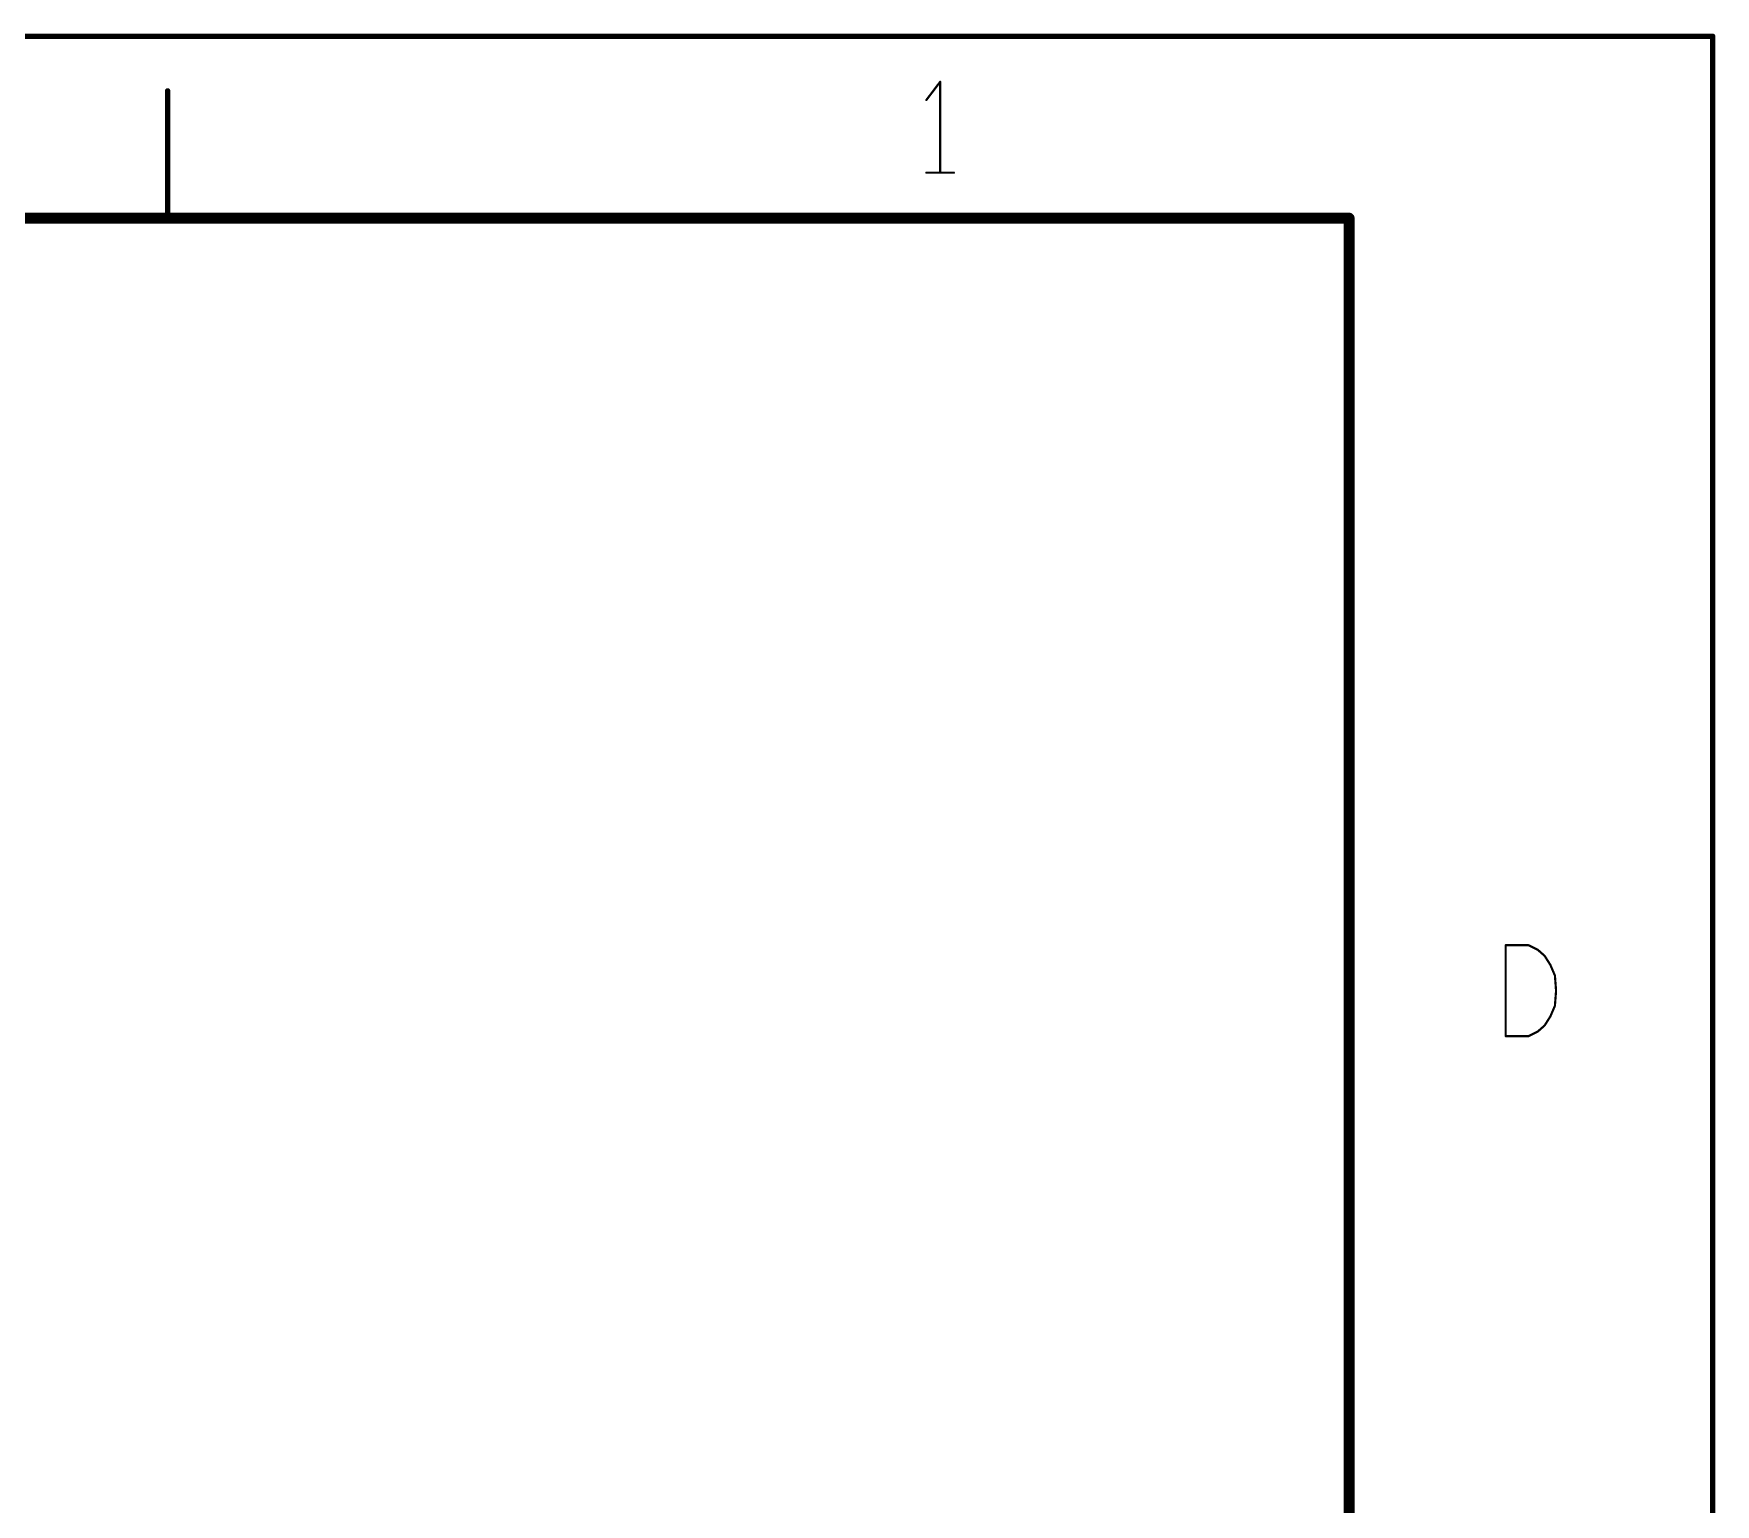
# Model space of a CAD drawing. Extents: x -18 to 16.1, y -6.6 to 15.5.
# Drawn here: x 11.431 to 16.058, y 11.415 to 15.46 of the extents above; entities that cross this region are included whole.
import ezdxf

# ---------------------------------------------------------------- set-up
doc = ezdxf.new("R2010")
doc.units = 0
doc.layers.get('0').update_dxf_attribs({"linetype": 'CONTINUOUS'})
doc.layers.add('FAB', color=13, linetype='CONTINUOUS')

# ---------------------------------------------------------------- blocks, each defined once
blk = doc.blocks.new('ROUND_13')
at = {"const_width": 0.0075}
blk.add_lwpolyline([(-0.00375, 0, 1), (0.00375, 0, 1)], format="xyb", close=True, dxfattribs=at)
blk = doc.blocks.new('ROUND_10')
at = {"const_width": 0.015}
blk.add_lwpolyline([(-0.0075, 0, 1), (0.0075, 0, 1)], format="xyb", close=True, dxfattribs=at)
blk = doc.blocks.new('ROUND_1')
at = {"const_width": 0.003}
blk.add_lwpolyline([(-0.0015, 0, 1), (0.0015, 0, 1)], format="xyb", close=True, dxfattribs=at)

msp = doc.modelspace()

# ---------------------------------------------------------------- linework, layer by layer
at = {"layer": 'FAB'}
for points, const_width in [([(-17.9499, 15.4527), (16.0501, 15.4527)], 0.015), ([(16.0501, 15.4527), (16.0501, -6.5473)], 0.015), ([(13.9251, 15.3277), (13.8873, 15.2778)], 0.006), ([(13.9251, 15.0777), (13.9251, 15.3277)], 0.006), ([(11.8001, 15.3027), (11.8001, 14.9527)], 0.015), ([(13.8873, 15.0777), (13.9629, 15.0777)], 0.006), ([(15.0501, 14.9527), (-16.9499, 14.9527)], 0.03), ([(15.0501, -6.0473), (15.0501, 14.9527)], 0.03), ([(15.4808, 12.7027), (15.4808, 12.9527)], 0.006), ([(15.4808, 12.9527), (15.5438, 12.9527)], 0.006), ([(15.5438, 12.9527), (15.569, 12.9402)], 0.006), ([(15.569, 12.9402), (15.5879, 12.9236)], 0.006), ([(15.5879, 12.9236), (15.6037, 12.8986)], 0.006), ([(15.6037, 12.8986), (15.6162, 12.8694)], 0.006), ([(15.6162, 12.8694), (15.6194, 12.8277)], 0.006), ([(15.6194, 12.8277), (15.6162, 12.7861)], 0.006), ([(15.6162, 12.7861), (15.6037, 12.7569)], 0.006), ([(15.5879, 12.7319), (15.569, 12.7152)], 0.006), ([(15.6037, 12.7569), (15.5879, 12.7319)], 0.006), ([(15.5438, 12.7027), (15.4808, 12.7027)], 0.006), ([(15.569, 12.7152), (15.5438, 12.7027)], 0.006)]:
    msp.add_lwpolyline(points, dxfattribs=dict(at, const_width=const_width))

# ---------------------------------------------------------------- block references
for name, p in [('ROUND_13', (16.0501, 15.4527)), ('ROUND_13', (16.0501, 15.4527)), ('ROUND_1', (13.9251, 15.3277)), ('ROUND_1', (13.9251, 15.3277)), ('ROUND_13', (11.8001, 15.3027)), ('ROUND_1', (13.8873, 15.2778)), ('ROUND_1', (13.8873, 15.0777)), ('ROUND_1', (13.9251, 15.0777)), ('ROUND_1', (13.9629, 15.0777)), ('ROUND_13', (11.8001, 14.9527)), ('ROUND_10', (15.0501, 14.9527)), ('ROUND_10', (15.0501, 14.9527)), ('ROUND_1', (15.4808, 12.9527)), ('ROUND_1', (15.4808, 12.9527)), ('ROUND_1', (15.5438, 12.9527)), ('ROUND_1', (15.5438, 12.9527)), ('ROUND_1', (15.569, 12.9402)), ('ROUND_1', (15.569, 12.9402)), ('ROUND_1', (15.5879, 12.9236)), ('ROUND_1', (15.5879, 12.9236)), ('ROUND_1', (15.6037, 12.8986)), ('ROUND_1', (15.6037, 12.8986)), ('ROUND_1', (15.6162, 12.8694)), ('ROUND_1', (15.6162, 12.8694)), ('ROUND_1', (15.6194, 12.8277)), ('ROUND_1', (15.6194, 12.8277)), ('ROUND_1', (15.6162, 12.7861)), ('ROUND_1', (15.6162, 12.7861)), ('ROUND_1', (15.5879, 12.7319)), ('ROUND_1', (15.5879, 12.7319)), ('ROUND_1', (15.6037, 12.7569)), ('ROUND_1', (15.6037, 12.7569)), ('ROUND_1', (15.4808, 12.7027)), ('ROUND_1', (15.4808, 12.7027)), ('ROUND_1', (15.5438, 12.7027)), ('ROUND_1', (15.5438, 12.7027)), ('ROUND_1', (15.569, 12.7152)), ('ROUND_1', (15.569, 12.7152))]:
    msp.add_blockref(name, p, dxfattribs=at)

doc.saveas('drawing.dxf')
